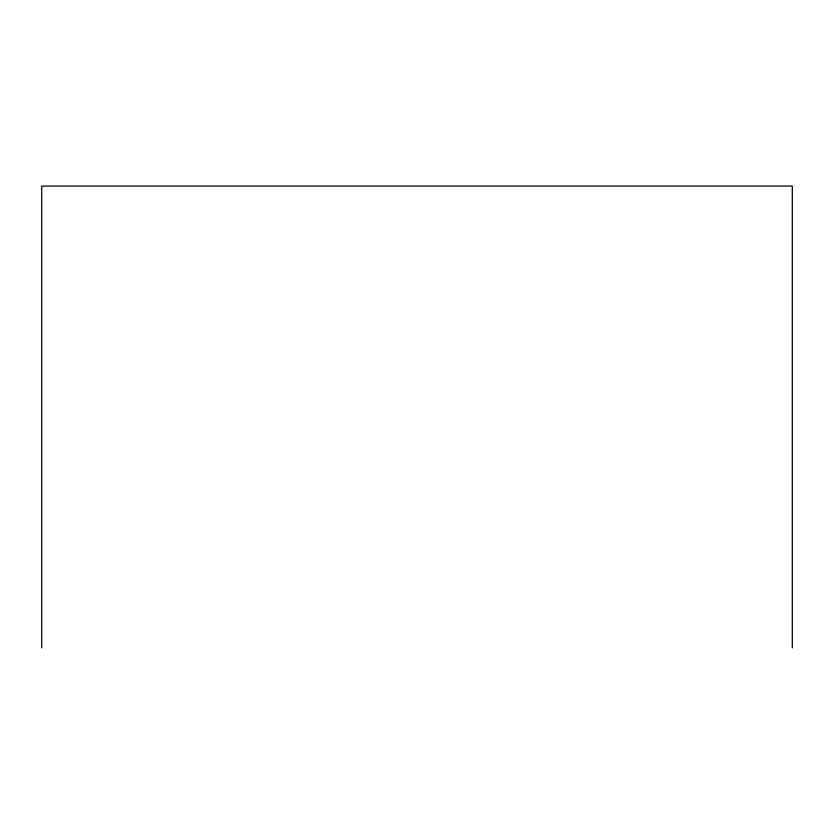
<?xml version="1.0" encoding="UTF-8"?>
<svg xmlns="http://www.w3.org/2000/svg" width="834" height="834" viewBox="0 0 834 834"><rect width="100%" height="100%" fill="white"/><g stroke="black" fill="none" stroke-linecap="round" stroke-linejoin="round"><path stroke-width="1.25" d="M792.3 647.914L792.3 186.086L41.7 186.086L41.7 647.914"/></g></svg>
